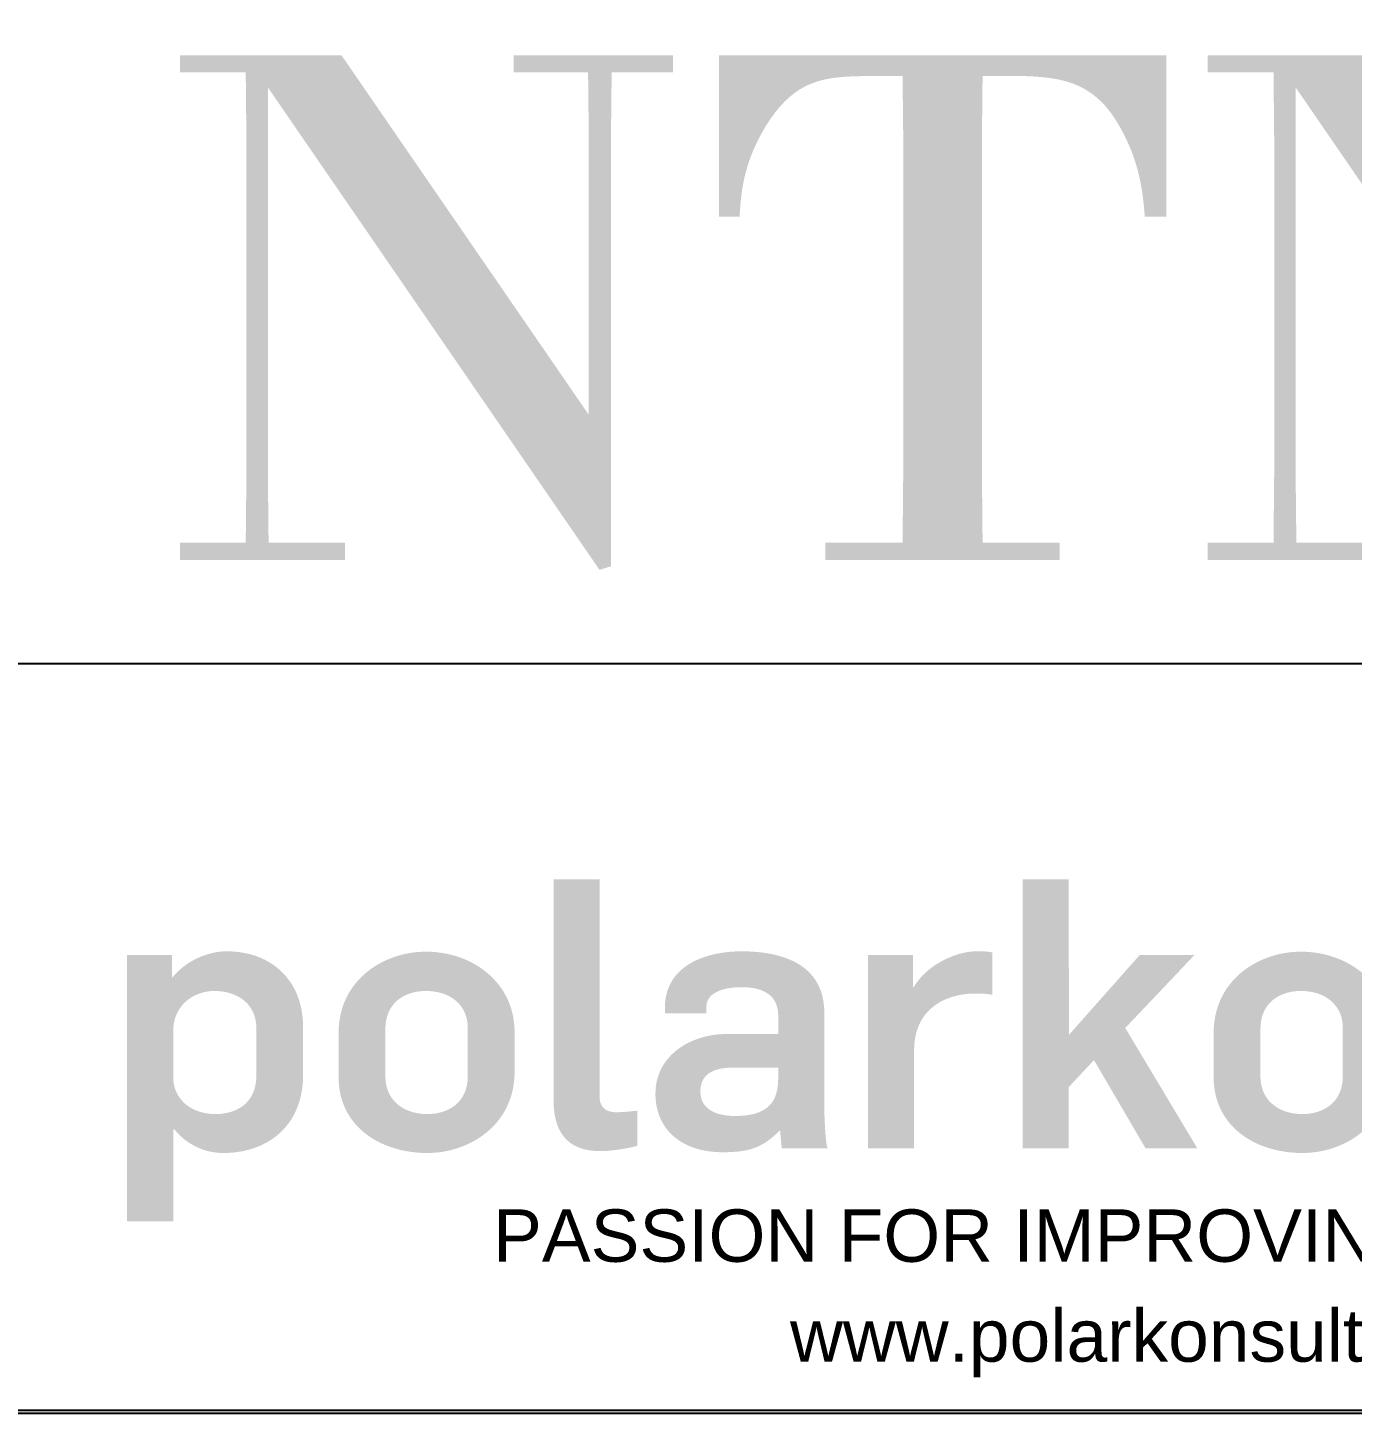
# Model space of a CAD drawing. Extents: x -86245 to 167090, y -69122 to 58950.
# Drawn here: x 32301 to 34726, y -6 to 2531 of the extents above; entities that cross this region are included whole.
import ezdxf
from ezdxf.enums import TextEntityAlignment as Align

# ---------------------------------------------------------------- set-up
doc = ezdxf.new("R2010")
doc.units = 0
doc.header["$LTSCALE"] = 250
doc.layers.get('0').update_dxf_attribs({"linetype": 'CONTINUOUS'})
for name, color, linetype in [('% kommentar', 10, 'CONTINUOUS'), ('Rev A11', 7, 'CONTINUOUS'), ('S0CO1', 1, 'CONTINUOUS')]:
    doc.layers.add(name, color=color, linetype=linetype)
doc.layers.add('Layer 1', color=1, linetype='CONTINUOUS', true_color=0xff0000)
doc.styles.add('ROMANS', font='romans.shx', dxfattribs={"height": 125})
doc.styles.add('style1', font='arial.ttf', dxfattribs={"height": 2})

# ---------------------------------------------------------------- blocks, each defined once
blk = doc.blocks.new('A$C775A635E')
at = {"layer": 'S0CO1', "color": 6}
blk.add_lwpolyline([(0, 0), (0, 58450), (-41050, 58450), (-41050, 0)], close=True, dxfattribs=at)
blk = doc.blocks.new('A$Ce4b58fa5')
at = {"layer": 'Layer 1', "true_color": 0x0091b3}
for points in [[(45.203, 10.876), (45.274, 10.876), (45.346, 10.879), (45.419, 10.884), (45.494, 10.889), (45.644, 10.905), (45.795, 10.926), (45.942, 10.951), (46.083, 10.978), (46.214, 11.007), (46.334, 11.037), (46.334, 12.11), (46.011, 12.078), (45.937, 12.073), (45.86, 12.068), (45.778, 12.065), (45.688, 12.064), (45.67, 12.064), (45.653, 12.065), (45.636, 12.065), (45.619, 12.067), (45.603, 12.068), (45.587, 12.07), (45.572, 12.072), (45.557, 12.074), (45.542, 12.077), (45.528, 12.079), (45.513, 12.083), (45.5, 12.086), (45.486, 12.09), (45.473, 12.094), (45.46, 12.098), (45.448, 12.102), (45.436, 12.107), (45.424, 12.112), (45.413, 12.118), (45.401, 12.123), (45.391, 12.129), (45.38, 12.135), (45.37, 12.141), (45.36, 12.147), (45.35, 12.154), (45.341, 12.161), (45.332, 12.168), (45.323, 12.175), (45.315, 12.183), (45.307, 12.191), (45.299, 12.199), (45.291, 12.207), (45.284, 12.215), (45.277, 12.224), (45.27, 12.232), (45.264, 12.241), (45.258, 12.25), (45.252, 12.26), (45.246, 12.269), (45.24, 12.279), (45.235, 12.288), (45.23, 12.298), (45.226, 12.308), (45.221, 12.319), (45.217, 12.329), (45.213, 12.34), (45.209, 12.35), (45.206, 12.361), (45.203, 12.372), (45.2, 12.383), (45.197, 12.394), (45.194, 12.405), (45.192, 12.417), (45.19, 12.428), (45.188, 12.44), (45.186, 12.452), (45.185, 12.463), (45.184, 12.475), (45.182, 12.499), (45.181, 12.524), (45.18, 12.549), (45.18, 19.183), (43.773, 19.183), (43.773, 12.537), (43.773, 12.431), (43.777, 12.313), (43.78, 12.251), (43.785, 12.187), (43.791, 12.121), (43.8, 12.054), (43.81, 11.985), (43.823, 11.917), (43.831, 11.882), (43.839, 11.847), (43.848, 11.813), (43.857, 11.778), (43.868, 11.744), (43.879, 11.709), (43.891, 11.675), (43.904, 11.641), (43.917, 11.607), (43.932, 11.573), (43.948, 11.54), (43.964, 11.507), (43.982, 11.475), (44.001, 11.443), (44.021, 11.411), (44.042, 11.38), (44.064, 11.349), (44.087, 11.319), (44.099, 11.305), (44.111, 11.29), (44.124, 11.276), (44.137, 11.261), (44.15, 11.247), (44.164, 11.233), (44.178, 11.22), (44.192, 11.206), (44.207, 11.193), (44.222, 11.18), (44.237, 11.167), (44.253, 11.154), (44.269, 11.142), (44.285, 11.129), (44.302, 11.117), (44.319, 11.105), (44.336, 11.094), (44.354, 11.082), (44.372, 11.071), (44.391, 11.061), (44.41, 11.05), (44.429, 11.04), (44.449, 11.03), (44.469, 11.02), (44.489, 11.01), (44.51, 11.001), (44.531, 10.992), (44.553, 10.983), (44.575, 10.975), (44.597, 10.967), (44.62, 10.959), (44.644, 10.952), (44.691, 10.938), (44.741, 10.925), (44.792, 10.914), (44.845, 10.904), (44.9, 10.895), (44.957, 10.888), (45.016, 10.883), (45.076, 10.879), (45.139, 10.876)], [(58.103, 10.956), (59.51, 10.956), (59.51, 12.826), (60.284, 13.656), (61.864, 10.956), (63.445, 10.956), (61.241, 14.637), (63.353, 16.864), (61.68, 16.864), (59.522, 14.429), (59.51, 19.183), (58.103, 19.183)], [(53.384, 10.956), (54.791, 10.956), (54.791, 13.979), (54.792, 14.03), (54.794, 14.081), (54.797, 14.13), (54.801, 14.179), (54.806, 14.227), (54.812, 14.275), (54.819, 14.321), (54.828, 14.367), (54.837, 14.413), (54.848, 14.457), (54.859, 14.501), (54.872, 14.544), (54.885, 14.586), (54.9, 14.628), (54.916, 14.669), (54.932, 14.709), (54.95, 14.748), (54.968, 14.786), (54.988, 14.824), (55.008, 14.861), (55.03, 14.897), (55.052, 14.933), (55.075, 14.967), (55.099, 15.001), (55.124, 15.035), (55.15, 15.067), (55.177, 15.098), (55.204, 15.129), (55.232, 15.159), (55.261, 15.188), (55.291, 15.217), (55.322, 15.244), (55.354, 15.271), (55.386, 15.297), (55.419, 15.322), (55.453, 15.347), (55.487, 15.37), (55.522, 15.393), (55.558, 15.415), (55.595, 15.436), (55.632, 15.456), (55.67, 15.475), (55.709, 15.494), (55.748, 15.512), (55.788, 15.529), (55.828, 15.545), (55.869, 15.56), (55.911, 15.574), (55.953, 15.588), (55.996, 15.601), (56.039, 15.612), (56.083, 15.623), (56.128, 15.634), (56.173, 15.643), (56.218, 15.651), (56.264, 15.659), (56.311, 15.665), (56.358, 15.671), (56.405, 15.676), (56.453, 15.68), (56.502, 15.683), (56.55, 15.685), (56.599, 15.687), (56.649, 15.687), (56.789, 15.687), (56.854, 15.685), (56.919, 15.683), (56.982, 15.679), (57.046, 15.672), (57.079, 15.668), (57.112, 15.664), (57.145, 15.658), (57.18, 15.652), (57.18, 16.945), (57.151, 16.951), (57.122, 16.956), (57.093, 16.961), (57.064, 16.965), (57.034, 16.968), (57.004, 16.971), (56.943, 16.975), (56.883, 16.977), (56.707, 16.979), (56.674, 16.979), (56.64, 16.978), (56.607, 16.976), (56.573, 16.974), (56.539, 16.971), (56.505, 16.967), (56.47, 16.963), (56.436, 16.958), (56.367, 16.946), (56.297, 16.931), (56.227, 16.915), (56.157, 16.896), (56.087, 16.874), (56.018, 16.851), (55.948, 16.825), (55.879, 16.797), (55.81, 16.767), (55.742, 16.735), (55.675, 16.701), (55.609, 16.665), (55.544, 16.627), (55.48, 16.588), (55.417, 16.547), (55.356, 16.504), (55.296, 16.459), (55.238, 16.413), (55.182, 16.366), (55.128, 16.317), (55.076, 16.267), (55.051, 16.242), (55.026, 16.216), (55.002, 16.189), (54.978, 16.163), (54.955, 16.136), (54.933, 16.109), (54.912, 16.082), (54.891, 16.054), (54.87, 16.026), (54.851, 15.998), (54.832, 15.97), (54.814, 15.941), (54.796, 15.912), (54.78, 15.883), (54.757, 15.883), (54.757, 16.864), (53.384, 16.864)]]:
    blk.add_hatch(color=142, dxfattribs=at).paths.add_polyline_path(points, flags=0)
h = blk.add_hatch(color=142, dxfattribs=at)
h.paths.add_polyline_path([(30.746, 8.729), (32.154, 8.729), (32.154, 11.545), (32.188, 11.545), (32.217, 11.508), (32.247, 11.472), (32.279, 11.436), (32.312, 11.401), (32.346, 11.366), (32.382, 11.332), (32.419, 11.299), (32.457, 11.266), (32.496, 11.234), (32.537, 11.202), (32.579, 11.172), (32.621, 11.142), (32.666, 11.114), (32.711, 11.086), (32.757, 11.06), (32.804, 11.034), (32.853, 11.01), (32.902, 10.987), (32.953, 10.965), (33.004, 10.944), (33.056, 10.925), (33.11, 10.907), (33.164, 10.891), (33.219, 10.876), (33.275, 10.863), (33.331, 10.851), (33.389, 10.841), (33.447, 10.833), (33.507, 10.826), (33.566, 10.822), (33.627, 10.819), (33.688, 10.818), (33.75, 10.818), (33.811, 10.82), (33.872, 10.823), (33.933, 10.827), (33.993, 10.832), (34.052, 10.839), (34.112, 10.846), (34.171, 10.855), (34.229, 10.865), (34.287, 10.876), (34.345, 10.888), (34.402, 10.902), (34.458, 10.917), (34.514, 10.932), (34.569, 10.949), (34.624, 10.967), (34.678, 10.987), (34.731, 11.007), (34.784, 11.029), (34.836, 11.051), (34.887, 11.075), (34.938, 11.101), (34.988, 11.127), (35.037, 11.154), (35.085, 11.183), (35.133, 11.213), (35.179, 11.244), (35.225, 11.276), (35.27, 11.309), (35.314, 11.344), (35.357, 11.38), (35.399, 11.416), (35.44, 11.454), (35.48, 11.494), (35.519, 11.534), (35.558, 11.576), (35.595, 11.618), (35.631, 11.662), (35.666, 11.707), (35.7, 11.754), (35.732, 11.801), (35.764, 11.85), (35.794, 11.9), (35.823, 11.951), (35.851, 12.003), (35.878, 12.056), (35.903, 12.111), (35.928, 12.166), (35.95, 12.223), (35.972, 12.281), (35.992, 12.34), (36.011, 12.401), (36.029, 12.462), (36.045, 12.525), (36.059, 12.589), (36.072, 12.654), (36.084, 12.721), (36.094, 12.788), (36.103, 12.857), (36.11, 12.927), (36.116, 12.998), (36.12, 13.07), (36.122, 13.143), (36.123, 13.218), (36.123, 14.649), (36.122, 14.719), (36.12, 14.788), (36.116, 14.857), (36.111, 14.924), (36.104, 14.99), (36.096, 15.055), (36.087, 15.12), (36.076, 15.183), (36.064, 15.245), (36.05, 15.306), (36.035, 15.366), (36.019, 15.425), (36.001, 15.483), (35.982, 15.54), (35.962, 15.596), (35.941, 15.65), (35.918, 15.704), (35.894, 15.757), (35.869, 15.808), (35.843, 15.859), (35.815, 15.908), (35.787, 15.957), (35.757, 16.004), (35.726, 16.05), (35.694, 16.095), (35.661, 16.139), (35.627, 16.182), (35.592, 16.224), (35.556, 16.265), (35.519, 16.305), (35.481, 16.343), (35.442, 16.381), (35.402, 16.417), (35.361, 16.452), (35.32, 16.486), (35.277, 16.519), (35.233, 16.551), (35.189, 16.582), (35.144, 16.612), (35.098, 16.64), (35.051, 16.668), (35.003, 16.694), (34.955, 16.719), (34.905, 16.743), (34.856, 16.766), (34.805, 16.788), (34.754, 16.808), (34.702, 16.828), (34.649, 16.846), (34.596, 16.863), (34.542, 16.879), (34.487, 16.894), (34.432, 16.907), (34.376, 16.92), (34.32, 16.931), (34.263, 16.941), (34.206, 16.95), (34.148, 16.958), (34.09, 16.964), (34.031, 16.97), (33.972, 16.974), (33.913, 16.977), (33.853, 16.979), (33.792, 16.979), (33.742, 16.979), (33.691, 16.976), (33.64, 16.973), (33.587, 16.968), (33.535, 16.961), (33.481, 16.953), (33.428, 16.944), (33.374, 16.933), (33.319, 16.92), (33.265, 16.906), (33.21, 16.891), (33.155, 16.873), (33.1, 16.855), (33.045, 16.834), (32.99, 16.812), (32.936, 16.789), (32.881, 16.764), (32.827, 16.737), (32.773, 16.709), (32.719, 16.678), (32.666, 16.647), (32.614, 16.613), (32.562, 16.578), (32.51, 16.541), (32.46, 16.503), (32.41, 16.462), (32.361, 16.42), (32.313, 16.376), (32.266, 16.331), (32.22, 16.283), (32.175, 16.234), (32.131, 16.183), (32.119, 16.183), (32.119, 16.864), (30.746, 16.864)], flags=0)
h.paths.add_polyline_path([(33.458, 12.006), (33.424, 12.007), (33.39, 12.008), (33.356, 12.009), (33.323, 12.011), (33.29, 12.014), (33.258, 12.018), (33.225, 12.022), (33.193, 12.026), (33.161, 12.031), (33.13, 12.037), (33.098, 12.044), (33.067, 12.051), (33.037, 12.058), (33.007, 12.066), (32.977, 12.075), (32.947, 12.084), (32.918, 12.094), (32.889, 12.105), (32.861, 12.116), (32.833, 12.127), (32.806, 12.139), (32.779, 12.152), (32.752, 12.165), (32.726, 12.179), (32.7, 12.194), (32.675, 12.208), (32.65, 12.224), (32.625, 12.24), (32.602, 12.256), (32.578, 12.274), (32.555, 12.291), (32.533, 12.309), (32.511, 12.328), (32.49, 12.347), (32.469, 12.367), (32.449, 12.387), (32.43, 12.408), (32.411, 12.429), (32.392, 12.451), (32.375, 12.473), (32.358, 12.496), (32.341, 12.519), (32.325, 12.543), (32.31, 12.567), (32.295, 12.591), (32.281, 12.617), (32.268, 12.642), (32.255, 12.668), (32.243, 12.695), (32.232, 12.722), (32.222, 12.75), (32.212, 12.778), (32.203, 12.806), (32.194, 12.835), (32.187, 12.864), (32.18, 12.894), (32.174, 12.924), (32.169, 12.955), (32.164, 12.986), (32.16, 13.018), (32.158, 13.05), (32.155, 13.082), (32.154, 13.115), (32.154, 13.149), (32.154, 14.522), (32.154, 14.561), (32.156, 14.6), (32.158, 14.639), (32.161, 14.676), (32.166, 14.713), (32.171, 14.75), (32.177, 14.785), (32.184, 14.82), (32.191, 14.855), (32.2, 14.888), (32.209, 14.921), (32.219, 14.954), (32.23, 14.985), (32.242, 15.016), (32.254, 15.047), (32.268, 15.077), (32.281, 15.106), (32.296, 15.134), (32.311, 15.162), (32.327, 15.189), (32.343, 15.216), (32.361, 15.241), (32.378, 15.267), (32.397, 15.291), (32.415, 15.315), (32.435, 15.338), (32.455, 15.361), (32.475, 15.383), (32.496, 15.404), (32.518, 15.425), (32.54, 15.445), (32.562, 15.465), (32.585, 15.484), (32.608, 15.502), (32.632, 15.52), (32.656, 15.537), (32.68, 15.553), (32.705, 15.569), (32.73, 15.584), (32.755, 15.599), (32.781, 15.613), (32.806, 15.626), (32.833, 15.639), (32.859, 15.651), (32.886, 15.662), (32.913, 15.673), (32.94, 15.683), (32.967, 15.693), (32.994, 15.702), (33.022, 15.711), (33.049, 15.719), (33.077, 15.726), (33.105, 15.733), (33.133, 15.739), (33.161, 15.744), (33.189, 15.749), (33.217, 15.754), (33.245, 15.757), (33.272, 15.761), (33.3, 15.763), (33.328, 15.765), (33.356, 15.767), (33.384, 15.767), (33.412, 15.768), (33.445, 15.767), (33.479, 15.767), (33.513, 15.765), (33.546, 15.763), (33.579, 15.76), (33.611, 15.757), (33.643, 15.753), (33.675, 15.749), (33.707, 15.743), (33.738, 15.738), (33.769, 15.732), (33.8, 15.725), (33.83, 15.717), (33.86, 15.709), (33.889, 15.701), (33.918, 15.692), (33.947, 15.682), (33.975, 15.672), (34.003, 15.661), (34.031, 15.65), (34.058, 15.638), (34.084, 15.625), (34.11, 15.612), (34.136, 15.599), (34.161, 15.585), (34.186, 15.57), (34.21, 15.555), (34.234, 15.539), (34.258, 15.523), (34.28, 15.506), (34.303, 15.489), (34.324, 15.471), (34.346, 15.452), (34.366, 15.433), (34.386, 15.414), (34.406, 15.394), (34.425, 15.374), (34.444, 15.353), (34.461, 15.331), (34.479, 15.309), (34.495, 15.287), (34.511, 15.264), (34.527, 15.24), (34.542, 15.216), (34.556, 15.192), (34.569, 15.167), (34.582, 15.141), (34.594, 15.116), (34.606, 15.089), (34.617, 15.062), (34.627, 15.035), (34.636, 15.007), (34.645, 14.979), (34.653, 14.95), (34.66, 14.921), (34.667, 14.891), (34.673, 14.861), (34.678, 14.83), (34.682, 14.799), (34.686, 14.768), (34.689, 14.736), (34.691, 14.703), (34.692, 14.67), (34.692, 14.637), (34.692, 13.172), (34.692, 13.132), (34.69, 13.093), (34.688, 13.055), (34.685, 13.018), (34.681, 12.981), (34.676, 12.946), (34.67, 12.911), (34.663, 12.876), (34.656, 12.843), (34.648, 12.81), (34.639, 12.778), (34.629, 12.747), (34.618, 12.717), (34.607, 12.687), (34.595, 12.658), (34.582, 12.629), (34.569, 12.602), (34.555, 12.575), (34.54, 12.549), (34.524, 12.523), (34.508, 12.498), (34.492, 12.474), (34.475, 12.451), (34.457, 12.428), (34.438, 12.406), (34.419, 12.384), (34.4, 12.363), (34.38, 12.343), (34.36, 12.324), (34.339, 12.305), (34.317, 12.286), (34.296, 12.269), (34.273, 12.252), (34.251, 12.235), (34.228, 12.22), (34.204, 12.205), (34.18, 12.19), (34.156, 12.176), (34.132, 12.163), (34.107, 12.15), (34.082, 12.138), (34.056, 12.126), (34.031, 12.115), (34.005, 12.105), (33.979, 12.095), (33.952, 12.085), (33.926, 12.077), (33.899, 12.068), (33.872, 12.061), (33.845, 12.054), (33.817, 12.047), (33.79, 12.041), (33.763, 12.035), (33.735, 12.03), (33.707, 12.026), (33.68, 12.021), (33.652, 12.018), (33.624, 12.015), (33.569, 12.01), (33.513, 12.007)], flags=0)
h = blk.add_hatch(color=142, dxfattribs=at)
h.paths.add_polyline_path([(39.919, 10.818), (39.98, 10.819), (40.041, 10.82), (40.102, 10.824), (40.164, 10.828), (40.225, 10.834), (40.286, 10.841), (40.347, 10.849), (40.408, 10.859), (40.468, 10.869), (40.529, 10.882), (40.589, 10.895), (40.649, 10.909), (40.709, 10.925), (40.768, 10.942), (40.827, 10.96), (40.885, 10.98), (40.944, 11.001), (41.001, 11.023), (41.058, 11.046), (41.115, 11.07), (41.171, 11.096), (41.226, 11.123), (41.281, 11.151), (41.335, 11.18), (41.389, 11.21), (41.441, 11.242), (41.493, 11.275), (41.544, 11.309), (41.595, 11.344), (41.644, 11.38), (41.693, 11.418), (41.741, 11.457), (41.787, 11.497), (41.833, 11.538), (41.878, 11.58), (41.921, 11.624), (41.964, 11.668), (42.005, 11.714), (42.046, 11.761), (42.085, 11.809), (42.123, 11.858), (42.159, 11.908), (42.195, 11.96), (42.229, 12.013), (42.261, 12.066), (42.293, 12.121), (42.323, 12.177), (42.351, 12.234), (42.378, 12.293), (42.404, 12.352), (42.428, 12.413), (42.45, 12.474), (42.471, 12.537), (42.49, 12.601), (42.507, 12.666), (42.523, 12.732), (42.537, 12.799), (42.549, 12.867), (42.56, 12.936), (42.569, 13.007), (42.575, 13.078), (42.58, 13.15), (42.583, 13.224), (42.584, 13.299), (42.584, 14.51), (42.583, 14.58), (42.58, 14.65), (42.576, 14.719), (42.569, 14.787), (42.561, 14.854), (42.551, 14.92), (42.54, 14.985), (42.526, 15.05), (42.511, 15.113), (42.495, 15.176), (42.476, 15.237), (42.457, 15.298), (42.435, 15.358), (42.412, 15.417), (42.388, 15.475), (42.362, 15.532), (42.334, 15.588), (42.305, 15.643), (42.275, 15.697), (42.244, 15.75), (42.21, 15.802), (42.176, 15.853), (42.14, 15.903), (42.104, 15.952), (42.065, 16), (42.026, 16.047), (41.985, 16.093), (41.944, 16.137), (41.901, 16.181), (41.856, 16.224), (41.811, 16.265), (41.765, 16.306), (41.718, 16.345), (41.669, 16.383), (41.62, 16.42), (41.57, 16.456), (41.519, 16.491), (41.466, 16.525), (41.413, 16.557), (41.359, 16.589), (41.305, 16.619), (41.249, 16.648), (41.193, 16.676), (41.136, 16.702), (41.078, 16.728), (41.019, 16.752), (40.96, 16.775), (40.9, 16.796), (40.84, 16.817), (40.778, 16.836), (40.717, 16.854), (40.654, 16.87), (40.592, 16.886), (40.528, 16.9), (40.464, 16.913), (40.4, 16.924), (40.335, 16.934), (40.27, 16.943), (40.205, 16.951), (40.139, 16.957), (40.073, 16.962), (40.007, 16.965), (39.94, 16.967), (39.873, 16.968), (39.812, 16.967), (39.75, 16.965), (39.689, 16.962), (39.628, 16.957), (39.567, 16.952), (39.506, 16.945), (39.445, 16.936), (39.384, 16.927), (39.323, 16.916), (39.263, 16.904), (39.203, 16.891), (39.143, 16.876), (39.083, 16.86), (39.024, 16.843), (38.965, 16.825), (38.906, 16.806), (38.848, 16.785), (38.791, 16.763), (38.733, 16.74), (38.677, 16.715), (38.621, 16.69), (38.565, 16.663), (38.511, 16.635), (38.456, 16.606), (38.403, 16.575), (38.35, 16.544), (38.298, 16.511), (38.247, 16.477), (38.197, 16.442), (38.147, 16.405), (38.099, 16.368), (38.051, 16.329), (38.004, 16.289), (37.959, 16.248), (37.914, 16.206), (37.87, 16.162), (37.828, 16.117), (37.786, 16.072), (37.746, 16.025), (37.707, 15.977), (37.669, 15.928), (37.632, 15.877), (37.597, 15.826), (37.563, 15.773), (37.53, 15.719), (37.499, 15.664), (37.469, 15.608), (37.441, 15.551), (37.414, 15.493), (37.388, 15.434), (37.364, 15.373), (37.342, 15.312), (37.321, 15.249), (37.302, 15.185), (37.284, 15.12), (37.269, 15.054), (37.255, 14.987), (37.242, 14.919), (37.232, 14.85), (37.223, 14.779), (37.216, 14.708), (37.211, 14.635), (37.208, 14.562), (37.207, 14.487), (37.207, 13.137), (37.208, 13.067), (37.211, 12.997), (37.216, 12.929), (37.222, 12.862), (37.23, 12.796), (37.24, 12.731), (37.252, 12.666), (37.265, 12.603), (37.28, 12.541), (37.297, 12.48), (37.315, 12.421), (37.335, 12.362), (37.357, 12.304), (37.38, 12.247), (37.404, 12.192), (37.43, 12.137), (37.457, 12.083), (37.486, 12.031), (37.517, 11.98), (37.548, 11.929), (37.581, 11.88), (37.616, 11.832), (37.651, 11.785), (37.688, 11.739), (37.726, 11.694), (37.766, 11.65), (37.806, 11.608), (37.848, 11.566), (37.891, 11.526), (37.935, 11.486), (37.98, 11.448), (38.027, 11.411), (38.074, 11.375), (38.122, 11.34), (38.172, 11.306), (38.222, 11.273), (38.273, 11.241), (38.325, 11.211), (38.378, 11.181), (38.432, 11.153), (38.487, 11.126), (38.543, 11.1), (38.599, 11.075), (38.656, 11.051), (38.714, 11.029), (38.772, 11.007), (38.832, 10.987), (38.892, 10.968), (38.952, 10.95), (39.013, 10.933), (39.075, 10.917), (39.137, 10.902), (39.2, 10.889), (39.264, 10.877), (39.327, 10.866), (39.392, 10.856), (39.456, 10.847), (39.521, 10.839), (39.587, 10.833), (39.653, 10.827), (39.719, 10.823), (39.785, 10.82), (39.852, 10.818)], flags=0)
h.paths.add_polyline_path([(39.919, 12.006), (39.885, 12.007), (39.851, 12.008), (39.818, 12.009), (39.785, 12.011), (39.752, 12.014), (39.719, 12.018), (39.687, 12.022), (39.655, 12.026), (39.624, 12.031), (39.592, 12.037), (39.561, 12.044), (39.531, 12.051), (39.501, 12.058), (39.471, 12.066), (39.441, 12.075), (39.412, 12.084), (39.383, 12.094), (39.355, 12.105), (39.327, 12.116), (39.3, 12.127), (39.273, 12.139), (39.246, 12.152), (39.22, 12.165), (39.194, 12.179), (39.169, 12.194), (39.144, 12.208), (39.12, 12.224), (39.096, 12.24), (39.073, 12.256), (39.05, 12.274), (39.028, 12.291), (39.006, 12.309), (38.985, 12.328), (38.964, 12.347), (38.944, 12.367), (38.924, 12.387), (38.905, 12.408), (38.887, 12.429), (38.869, 12.451), (38.852, 12.473), (38.835, 12.496), (38.819, 12.519), (38.804, 12.543), (38.789, 12.567), (38.775, 12.591), (38.761, 12.617), (38.748, 12.642), (38.736, 12.668), (38.725, 12.695), (38.714, 12.722), (38.704, 12.75), (38.694, 12.778), (38.685, 12.806), (38.677, 12.835), (38.67, 12.864), (38.663, 12.894), (38.658, 12.924), (38.652, 12.955), (38.648, 12.986), (38.645, 13.018), (38.642, 13.05), (38.64, 13.082), (38.639, 13.115), (38.638, 13.149), (38.638, 14.602), (38.639, 14.642), (38.64, 14.681), (38.642, 14.719), (38.646, 14.756), (38.65, 14.793), (38.655, 14.828), (38.66, 14.863), (38.667, 14.898), (38.675, 14.931), (38.683, 14.964), (38.692, 14.996), (38.702, 15.027), (38.712, 15.058), (38.724, 15.087), (38.736, 15.116), (38.748, 15.145), (38.762, 15.172), (38.776, 15.199), (38.791, 15.226), (38.806, 15.251), (38.822, 15.276), (38.839, 15.3), (38.856, 15.324), (38.874, 15.346), (38.892, 15.369), (38.911, 15.39), (38.93, 15.411), (38.95, 15.431), (38.971, 15.451), (38.992, 15.469), (39.013, 15.488), (39.035, 15.505), (39.057, 15.522), (39.08, 15.539), (39.103, 15.554), (39.126, 15.57), (39.15, 15.584), (39.174, 15.598), (39.199, 15.611), (39.224, 15.624), (39.249, 15.636), (39.274, 15.648), (39.3, 15.659), (39.326, 15.669), (39.352, 15.679), (39.378, 15.689), (39.405, 15.698), (39.432, 15.706), (39.459, 15.713), (39.486, 15.721), (39.513, 15.727), (39.54, 15.733), (39.568, 15.739), (39.595, 15.744), (39.623, 15.749), (39.651, 15.753), (39.679, 15.756), (39.706, 15.759), (39.762, 15.764), (39.818, 15.767), (39.873, 15.768), (39.907, 15.767), (39.94, 15.767), (39.974, 15.765), (40.007, 15.763), (40.04, 15.76), (40.072, 15.757), (40.105, 15.753), (40.137, 15.749), (40.168, 15.743), (40.199, 15.738), (40.23, 15.732), (40.261, 15.725), (40.291, 15.717), (40.321, 15.709), (40.351, 15.701), (40.38, 15.692), (40.408, 15.682), (40.437, 15.672), (40.464, 15.661), (40.492, 15.65), (40.519, 15.638), (40.546, 15.625), (40.572, 15.612), (40.597, 15.599), (40.623, 15.585), (40.648, 15.57), (40.672, 15.555), (40.696, 15.539), (40.719, 15.523), (40.742, 15.506), (40.764, 15.489), (40.786, 15.471), (40.807, 15.452), (40.828, 15.433), (40.848, 15.414), (40.867, 15.394), (40.886, 15.374), (40.905, 15.353), (40.923, 15.331), (40.94, 15.309), (40.957, 15.287), (40.973, 15.264), (40.988, 15.24), (41.003, 15.216), (41.017, 15.192), (41.031, 15.167), (41.043, 15.141), (41.056, 15.116), (41.067, 15.089), (41.078, 15.062), (41.088, 15.035), (41.098, 15.007), (41.106, 14.979), (41.114, 14.95), (41.122, 14.921), (41.128, 14.891), (41.134, 14.861), (41.139, 14.83), (41.144, 14.799), (41.147, 14.768), (41.15, 14.736), (41.152, 14.703), (41.153, 14.67), (41.154, 14.637), (41.154, 13.172), (41.153, 13.132), (41.152, 13.093), (41.149, 13.055), (41.146, 13.018), (41.142, 12.981), (41.137, 12.946), (41.131, 12.911), (41.125, 12.876), (41.117, 12.843), (41.109, 12.81), (41.1, 12.778), (41.09, 12.747), (41.079, 12.717), (41.068, 12.687), (41.056, 12.658), (41.043, 12.629), (41.03, 12.602), (41.016, 12.575), (41.001, 12.549), (40.986, 12.523), (40.97, 12.498), (40.953, 12.474), (40.936, 12.451), (40.918, 12.428), (40.9, 12.406), (40.881, 12.384), (40.861, 12.363), (40.841, 12.343), (40.821, 12.324), (40.8, 12.305), (40.779, 12.286), (40.757, 12.269), (40.735, 12.252), (40.712, 12.235), (40.689, 12.22), (40.665, 12.205), (40.642, 12.19), (40.617, 12.176), (40.593, 12.163), (40.568, 12.15), (40.543, 12.138), (40.518, 12.126), (40.492, 12.115), (40.466, 12.105), (40.44, 12.095), (40.413, 12.085), (40.387, 12.077), (40.36, 12.068), (40.333, 12.061), (40.306, 12.054), (40.279, 12.047), (40.251, 12.041), (40.224, 12.035), (40.196, 12.03), (40.169, 12.026), (40.141, 12.021), (40.113, 12.018), (40.085, 12.015), (40.03, 12.01), (39.974, 12.007)], flags=0)
h = blk.add_hatch(color=142, dxfattribs=at)
h.paths.add_polyline_path([(48.942, 10.841), (49.081, 10.842), (49.213, 10.847), (49.34, 10.855), (49.401, 10.861), (49.46, 10.868), (49.519, 10.875), (49.576, 10.884), (49.632, 10.895), (49.687, 10.906), (49.741, 10.919), (49.794, 10.933), (49.846, 10.949), (49.898, 10.967), (49.949, 10.985), (49.999, 11.006), (50.048, 11.028), (50.097, 11.052), (50.146, 11.078), (50.194, 11.106), (50.242, 11.136), (50.29, 11.167), (50.338, 11.201), (50.385, 11.237), (50.433, 11.275), (50.48, 11.315), (50.528, 11.357), (50.576, 11.402), (50.624, 11.449), (50.672, 11.499), (50.695, 11.499), (50.7, 11.453), (50.736, 11.067), (50.74, 11.033), (50.744, 11.002), (50.749, 10.977), (50.751, 10.966), (50.752, 10.961), (50.753, 10.956), (52.149, 10.956), (52.149, 10.958), (52.148, 10.959), (52.146, 10.963), (52.145, 10.967), (52.143, 10.97), (52.141, 10.975), (52.14, 10.979), (52.137, 10.989), (52.134, 10.999), (52.131, 11.011), (52.128, 11.023), (52.125, 11.036), (52.119, 11.066), (52.114, 11.098), (52.104, 11.171), (52.095, 11.254), (52.086, 11.344), (52.071, 11.539), (52.052, 11.933), (52.047, 12.1), (52.045, 12.226), (52.045, 15.099), (52.045, 15.165), (52.042, 15.231), (52.038, 15.295), (52.031, 15.357), (52.024, 15.418), (52.014, 15.478), (52.003, 15.537), (51.991, 15.593), (51.977, 15.649), (51.961, 15.703), (51.944, 15.756), (51.925, 15.808), (51.905, 15.858), (51.883, 15.907), (51.86, 15.955), (51.836, 16.001), (51.81, 16.046), (51.783, 16.09), (51.754, 16.132), (51.724, 16.174), (51.693, 16.214), (51.661, 16.253), (51.627, 16.291), (51.593, 16.327), (51.557, 16.363), (51.52, 16.397), (51.482, 16.43), (51.442, 16.462), (51.402, 16.493), (51.361, 16.523), (51.319, 16.552), (51.275, 16.58), (51.231, 16.606), (51.186, 16.632), (51.14, 16.657), (51.093, 16.68), (51.045, 16.703), (50.996, 16.724), (50.946, 16.745), (50.896, 16.764), (50.845, 16.783), (50.793, 16.801), (50.741, 16.818), (50.687, 16.834), (50.634, 16.849), (50.579, 16.863), (50.468, 16.888), (50.355, 16.91), (50.24, 16.929), (50.123, 16.945), (50.005, 16.958), (49.885, 16.967), (49.764, 16.974), (49.641, 16.978), (49.518, 16.979), (49.414, 16.978), (49.31, 16.974), (49.205, 16.967), (49.1, 16.958), (48.995, 16.946), (48.891, 16.93), (48.788, 16.912), (48.685, 16.891), (48.584, 16.866), (48.484, 16.838), (48.435, 16.823), (48.387, 16.807), (48.338, 16.79), (48.291, 16.772), (48.244, 16.754), (48.197, 16.734), (48.151, 16.714), (48.106, 16.693), (48.061, 16.671), (48.017, 16.647), (47.974, 16.623), (47.932, 16.599), (47.891, 16.573), (47.85, 16.546), (47.81, 16.518), (47.771, 16.489), (47.733, 16.459), (47.696, 16.429), (47.66, 16.397), (47.625, 16.364), (47.591, 16.33), (47.559, 16.295), (47.527, 16.26), (47.496, 16.223), (47.467, 16.185), (47.439, 16.146), (47.412, 16.105), (47.386, 16.064), (47.362, 16.022), (47.351, 16), (47.339, 15.978), (47.328, 15.956), (47.318, 15.934), (47.307, 15.911), (47.297, 15.888), (47.288, 15.865), (47.279, 15.841), (47.27, 15.818), (47.261, 15.793), (47.246, 15.744), (47.231, 15.694), (47.219, 15.643), (47.208, 15.59), (47.198, 15.536), (47.19, 15.481), (47.184, 15.425), (47.18, 15.367), (47.177, 15.309), (47.176, 15.249), (47.176, 15.087), (48.445, 15.087), (48.445, 15.295), (48.446, 15.304), (48.446, 15.312), (48.446, 15.321), (48.447, 15.33), (48.448, 15.339), (48.448, 15.347), (48.449, 15.356), (48.451, 15.364), (48.452, 15.372), (48.454, 15.381), (48.455, 15.389), (48.457, 15.397), (48.459, 15.405), (48.461, 15.413), (48.464, 15.421), (48.466, 15.429), (48.469, 15.437), (48.471, 15.445), (48.474, 15.453), (48.477, 15.46), (48.481, 15.468), (48.484, 15.476), (48.487, 15.483), (48.491, 15.49), (48.495, 15.498), (48.499, 15.505), (48.503, 15.512), (48.507, 15.519), (48.511, 15.526), (48.516, 15.533), (48.521, 15.54), (48.525, 15.547), (48.53, 15.554), (48.535, 15.561), (48.541, 15.567), (48.546, 15.574), (48.557, 15.587), (48.569, 15.6), (48.581, 15.612), (48.593, 15.625), (48.606, 15.637), (48.62, 15.648), (48.634, 15.66), (48.649, 15.671), (48.664, 15.682), (48.68, 15.692), (48.696, 15.702), (48.712, 15.712), (48.729, 15.722), (48.747, 15.732), (48.765, 15.741), (48.783, 15.75), (48.802, 15.758), (48.821, 15.767), (48.841, 15.775), (48.861, 15.783), (48.882, 15.79), (48.902, 15.797), (48.945, 15.811), (48.99, 15.823), (49.036, 15.835), (49.083, 15.845), (49.132, 15.854), (49.182, 15.861), (49.233, 15.868), (49.286, 15.873), (49.34, 15.878), (49.394, 15.881), (49.45, 15.882), (49.507, 15.883), (49.573, 15.882), (49.638, 15.88), (49.7, 15.876), (49.761, 15.87), (49.82, 15.863), (49.877, 15.855), (49.905, 15.849), (49.932, 15.844), (49.959, 15.838), (49.986, 15.832), (50.011, 15.825), (50.037, 15.818), (50.062, 15.811), (50.086, 15.803), (50.11, 15.794), (50.134, 15.785), (50.157, 15.776), (50.179, 15.766), (50.201, 15.756), (50.223, 15.746), (50.244, 15.734), (50.264, 15.723), (50.284, 15.711), (50.303, 15.699), (50.322, 15.686), (50.341, 15.673), (50.359, 15.659), (50.376, 15.645), (50.393, 15.63), (50.409, 15.615), (50.425, 15.599), (50.44, 15.583), (50.455, 15.567), (50.469, 15.55), (50.482, 15.532), (50.495, 15.514), (50.508, 15.496), (50.52, 15.477), (50.531, 15.457), (50.542, 15.438), (50.552, 15.417), (50.562, 15.396), (50.571, 15.375), (50.579, 15.353), (50.587, 15.331), (50.595, 15.308), (50.602, 15.285), (50.608, 15.261), (50.613, 15.237), (50.619, 15.212), (50.623, 15.186), (50.627, 15.161), (50.63, 15.134), (50.633, 15.107), (50.635, 15.08), (50.637, 15.052), (50.637, 15.024), (50.638, 14.995), (50.638, 14.452), (49.068, 14.452), (49.015, 14.452), (48.962, 14.45), (48.909, 14.448), (48.856, 14.444), (48.803, 14.44), (48.751, 14.435), (48.699, 14.428), (48.647, 14.421), (48.595, 14.413), (48.544, 14.403), (48.493, 14.393), (48.443, 14.382), (48.393, 14.37), (48.344, 14.357), (48.294, 14.343), (48.246, 14.328), (48.198, 14.312), (48.15, 14.296), (48.103, 14.278), (48.057, 14.26), (48.011, 14.24), (47.965, 14.22), (47.921, 14.199), (47.877, 14.177), (47.833, 14.154), (47.79, 14.13), (47.748, 14.105), (47.707, 14.08), (47.667, 14.053), (47.627, 14.026), (47.588, 13.998), (47.55, 13.969), (47.512, 13.939), (47.476, 13.909), (47.44, 13.877), (47.406, 13.845), (47.372, 13.812), (47.339, 13.778), (47.307, 13.744), (47.277, 13.708), (47.247, 13.672), (47.218, 13.635), (47.19, 13.597), (47.164, 13.558), (47.138, 13.519), (47.113, 13.479), (47.09, 13.438), (47.068, 13.396), (47.047, 13.354), (47.027, 13.31), (47.009, 13.266), (46.991, 13.222), (46.975, 13.176), (46.96, 13.13), (46.947, 13.083), (46.935, 13.036), (46.924, 12.987), (46.914, 12.938), (46.906, 12.889), (46.9, 12.838), (46.895, 12.787), (46.891, 12.735), (46.889, 12.683), (46.888, 12.629), (46.888, 12.577), (46.89, 12.526), (46.893, 12.475), (46.897, 12.425), (46.903, 12.375), (46.909, 12.327), (46.917, 12.279), (46.926, 12.231), (46.936, 12.185), (46.947, 12.139), (46.959, 12.093), (46.973, 12.049), (46.987, 12.005), (47.002, 11.962), (47.019, 11.919), (47.037, 11.878), (47.055, 11.837), (47.075, 11.797), (47.096, 11.757), (47.118, 11.719), (47.141, 11.681), (47.164, 11.644), (47.189, 11.607), (47.215, 11.572), (47.242, 11.537), (47.27, 11.503), (47.298, 11.47), (47.328, 11.437), (47.359, 11.406), (47.39, 11.375), (47.423, 11.345), (47.456, 11.316), (47.49, 11.287), (47.525, 11.26), (47.561, 11.233), (47.598, 11.207), (47.636, 11.182), (47.675, 11.158), (47.714, 11.134), (47.754, 11.112), (47.795, 11.09), (47.837, 11.069), (47.88, 11.049), (47.923, 11.03), (47.967, 11.012), (48.012, 10.995), (48.058, 10.979), (48.105, 10.963), (48.152, 10.949), (48.2, 10.935), (48.249, 10.922), (48.298, 10.91), (48.348, 10.899), (48.399, 10.889), (48.45, 10.88), (48.502, 10.872), (48.555, 10.865), (48.608, 10.859), (48.662, 10.853), (48.717, 10.849), (48.772, 10.845), (48.828, 10.843)], flags=0)
h.paths.add_polyline_path([(49.322, 11.949), (49.261, 11.949), (49.202, 11.952), (49.144, 11.955), (49.088, 11.961), (49.033, 11.967), (48.98, 11.975), (48.929, 11.985), (48.904, 11.99), (48.879, 11.996), (48.855, 12.002), (48.831, 12.009), (48.808, 12.016), (48.785, 12.023), (48.762, 12.03), (48.74, 12.038), (48.719, 12.047), (48.698, 12.055), (48.677, 12.064), (48.657, 12.074), (48.637, 12.083), (48.618, 12.093), (48.599, 12.104), (48.58, 12.115), (48.562, 12.126), (48.545, 12.138), (48.528, 12.15), (48.512, 12.162), (48.496, 12.175), (48.48, 12.188), (48.465, 12.201), (48.451, 12.215), (48.437, 12.229), (48.423, 12.243), (48.41, 12.258), (48.398, 12.273), (48.386, 12.289), (48.375, 12.305), (48.364, 12.321), (48.353, 12.338), (48.344, 12.355), (48.334, 12.372), (48.325, 12.39), (48.317, 12.408), (48.31, 12.426), (48.302, 12.445), (48.296, 12.464), (48.29, 12.484), (48.284, 12.504), (48.279, 12.524), (48.275, 12.545), (48.271, 12.566), (48.268, 12.587), (48.266, 12.608), (48.264, 12.631), (48.262, 12.653), (48.261, 12.676), (48.261, 12.699), (48.261, 12.723), (48.262, 12.746), (48.263, 12.77), (48.265, 12.792), (48.268, 12.815), (48.271, 12.837), (48.275, 12.858), (48.279, 12.879), (48.284, 12.899), (48.289, 12.92), (48.295, 12.939), (48.301, 12.959), (48.308, 12.977), (48.315, 12.996), (48.323, 13.014), (48.332, 13.031), (48.34, 13.048), (48.35, 13.065), (48.36, 13.081), (48.37, 13.097), (48.381, 13.113), (48.392, 13.128), (48.404, 13.142), (48.417, 13.157), (48.429, 13.171), (48.443, 13.184), (48.456, 13.197), (48.471, 13.21), (48.485, 13.222), (48.5, 13.234), (48.516, 13.246), (48.532, 13.257), (48.548, 13.267), (48.565, 13.278), (48.583, 13.288), (48.6, 13.298), (48.619, 13.307), (48.637, 13.316), (48.656, 13.324), (48.676, 13.332), (48.695, 13.34), (48.716, 13.348), (48.736, 13.355), (48.757, 13.361), (48.779, 13.368), (48.8, 13.374), (48.822, 13.38), (48.845, 13.385), (48.891, 13.395), (48.939, 13.403), (48.988, 13.41), (49.038, 13.416), (49.09, 13.42), (49.143, 13.423), (49.197, 13.425), (49.253, 13.425), (50.638, 13.425), (50.638, 13.137), (50.637, 13.078), (50.635, 13.019), (50.632, 12.961), (50.628, 12.904), (50.621, 12.847), (50.618, 12.819), (50.613, 12.792), (50.609, 12.764), (50.603, 12.737), (50.598, 12.71), (50.591, 12.684), (50.584, 12.657), (50.577, 12.631), (50.569, 12.606), (50.56, 12.58), (50.551, 12.555), (50.541, 12.53), (50.531, 12.506), (50.52, 12.482), (50.508, 12.459), (50.495, 12.435), (50.482, 12.413), (50.468, 12.39), (50.453, 12.368), (50.438, 12.347), (50.421, 12.326), (50.404, 12.305), (50.386, 12.285), (50.367, 12.265), (50.348, 12.246), (50.327, 12.227), (50.306, 12.209), (50.283, 12.191), (50.26, 12.174), (50.236, 12.157), (50.21, 12.141), (50.184, 12.126), (50.157, 12.111), (50.129, 12.097), (50.099, 12.083), (50.069, 12.07), (50.037, 12.057), (50.005, 12.045), (49.971, 12.034), (49.937, 12.023), (49.901, 12.013), (49.864, 12.004), (49.825, 11.995), (49.786, 11.987), (49.745, 11.98), (49.704, 11.974), (49.66, 11.968), (49.616, 11.963), (49.57, 11.959), (49.524, 11.955), (49.426, 11.95)], flags=0)
h = blk.add_hatch(color=142, dxfattribs=at)
h.paths.add_polyline_path([(66.652, 10.818), (66.714, 10.819), (66.775, 10.82), (66.836, 10.824), (66.897, 10.828), (66.958, 10.834), (67.02, 10.841), (67.08, 10.849), (67.141, 10.859), (67.202, 10.869), (67.262, 10.882), (67.323, 10.895), (67.383, 10.909), (67.442, 10.925), (67.502, 10.942), (67.56, 10.96), (67.619, 10.98), (67.677, 11.001), (67.735, 11.023), (67.792, 11.046), (67.848, 11.07), (67.904, 11.096), (67.96, 11.123), (68.015, 11.151), (68.069, 11.18), (68.122, 11.21), (68.175, 11.242), (68.227, 11.275), (68.278, 11.309), (68.328, 11.344), (68.378, 11.38), (68.426, 11.418), (68.474, 11.457), (68.521, 11.497), (68.566, 11.538), (68.611, 11.58), (68.655, 11.624), (68.697, 11.668), (68.739, 11.714), (68.779, 11.761), (68.818, 11.809), (68.856, 11.858), (68.893, 11.908), (68.928, 11.96), (68.962, 12.013), (68.995, 12.066), (69.026, 12.121), (69.056, 12.177), (69.085, 12.234), (69.112, 12.293), (69.137, 12.352), (69.161, 12.413), (69.184, 12.474), (69.204, 12.537), (69.223, 12.601), (69.241, 12.666), (69.257, 12.732), (69.271, 12.799), (69.283, 12.867), (69.294, 12.936), (69.302, 13.007), (69.309, 13.078), (69.314, 13.15), (69.317, 13.224), (69.318, 13.299), (69.318, 14.51), (69.317, 14.58), (69.314, 14.65), (69.309, 14.719), (69.303, 14.787), (69.295, 14.854), (69.285, 14.92), (69.273, 14.985), (69.26, 15.05), (69.245, 15.113), (69.228, 15.176), (69.21, 15.237), (69.19, 15.298), (69.169, 15.358), (69.146, 15.417), (69.121, 15.475), (69.095, 15.532), (69.068, 15.588), (69.039, 15.643), (69.009, 15.697), (68.977, 15.75), (68.944, 15.802), (68.91, 15.853), (68.874, 15.903), (68.837, 15.952), (68.799, 16), (68.759, 16.047), (68.719, 16.093), (68.677, 16.137), (68.634, 16.181), (68.59, 16.224), (68.545, 16.265), (68.499, 16.306), (68.451, 16.345), (68.403, 16.383), (68.354, 16.42), (68.303, 16.456), (68.252, 16.491), (68.2, 16.525), (68.147, 16.557), (68.093, 16.589), (68.038, 16.619), (67.983, 16.648), (67.926, 16.676), (67.869, 16.702), (67.811, 16.728), (67.753, 16.752), (67.693, 16.775), (67.634, 16.796), (67.573, 16.817), (67.512, 16.836), (67.45, 16.854), (67.388, 16.87), (67.325, 16.886), (67.262, 16.9), (67.198, 16.913), (67.134, 16.924), (67.069, 16.934), (67.004, 16.943), (66.938, 16.951), (66.873, 16.957), (66.806, 16.962), (66.74, 16.965), (66.673, 16.967), (66.606, 16.968), (66.545, 16.967), (66.484, 16.965), (66.423, 16.962), (66.362, 16.957), (66.3, 16.952), (66.239, 16.945), (66.178, 16.936), (66.117, 16.927), (66.057, 16.916), (65.996, 16.904), (65.936, 16.891), (65.876, 16.876), (65.817, 16.86), (65.757, 16.843), (65.698, 16.825), (65.64, 16.806), (65.582, 16.785), (65.524, 16.763), (65.467, 16.74), (65.41, 16.715), (65.354, 16.69), (65.299, 16.663), (65.244, 16.635), (65.19, 16.606), (65.137, 16.575), (65.084, 16.544), (65.032, 16.511), (64.981, 16.477), (64.93, 16.442), (64.881, 16.405), (64.832, 16.368), (64.785, 16.329), (64.738, 16.289), (64.692, 16.248), (64.648, 16.206), (64.604, 16.162), (64.561, 16.117), (64.52, 16.072), (64.48, 16.025), (64.441, 15.977), (64.403, 15.928), (64.366, 15.877), (64.331, 15.826), (64.297, 15.773), (64.264, 15.719), (64.233, 15.664), (64.203, 15.608), (64.174, 15.551), (64.147, 15.493), (64.122, 15.434), (64.098, 15.373), (64.075, 15.312), (64.055, 15.249), (64.035, 15.185), (64.018, 15.12), (64.002, 15.054), (63.988, 14.987), (63.976, 14.919), (63.965, 14.85), (63.957, 14.779), (63.95, 14.708), (63.945, 14.635), (63.942, 14.562), (63.941, 14.487), (63.941, 13.137), (63.942, 13.067), (63.945, 12.997), (63.949, 12.929), (63.956, 12.862), (63.964, 12.796), (63.974, 12.731), (63.986, 12.666), (63.999, 12.603), (64.014, 12.541), (64.031, 12.48), (64.049, 12.421), (64.069, 12.362), (64.09, 12.304), (64.113, 12.247), (64.138, 12.192), (64.164, 12.137), (64.191, 12.083), (64.22, 12.031), (64.25, 11.98), (64.282, 11.929), (64.315, 11.88), (64.349, 11.832), (64.385, 11.785), (64.422, 11.739), (64.46, 11.694), (64.499, 11.65), (64.54, 11.608), (64.582, 11.566), (64.625, 11.526), (64.669, 11.486), (64.714, 11.448), (64.76, 11.411), (64.808, 11.375), (64.856, 11.34), (64.905, 11.306), (64.955, 11.273), (65.007, 11.241), (65.059, 11.211), (65.112, 11.181), (65.166, 11.153), (65.221, 11.126), (65.276, 11.1), (65.333, 11.075), (65.39, 11.051), (65.447, 11.029), (65.506, 11.007), (65.565, 10.987), (65.625, 10.968), (65.686, 10.95), (65.747, 10.933), (65.809, 10.917), (65.871, 10.902), (65.934, 10.889), (65.997, 10.877), (66.061, 10.866), (66.125, 10.856), (66.19, 10.847), (66.255, 10.839), (66.32, 10.833), (66.386, 10.827), (66.452, 10.823), (66.519, 10.82), (66.585, 10.818)], flags=0)
h.paths.add_polyline_path([(66.652, 12.006), (66.619, 12.007), (66.585, 12.008), (66.551, 12.009), (66.518, 12.011), (66.485, 12.014), (66.453, 12.018), (66.421, 12.022), (66.389, 12.026), (66.357, 12.031), (66.326, 12.037), (66.295, 12.044), (66.264, 12.051), (66.234, 12.058), (66.204, 12.066), (66.175, 12.075), (66.146, 12.084), (66.117, 12.094), (66.089, 12.105), (66.061, 12.116), (66.033, 12.127), (66.006, 12.139), (65.98, 12.152), (65.954, 12.165), (65.928, 12.179), (65.903, 12.194), (65.878, 12.208), (65.853, 12.224), (65.83, 12.24), (65.806, 12.256), (65.784, 12.274), (65.761, 12.291), (65.74, 12.309), (65.718, 12.328), (65.698, 12.347), (65.677, 12.367), (65.658, 12.387), (65.639, 12.408), (65.62, 12.429), (65.603, 12.451), (65.585, 12.473), (65.569, 12.496), (65.553, 12.519), (65.537, 12.543), (65.522, 12.567), (65.508, 12.591), (65.495, 12.617), (65.482, 12.642), (65.47, 12.668), (65.458, 12.695), (65.447, 12.722), (65.437, 12.75), (65.428, 12.778), (65.419, 12.806), (65.411, 12.835), (65.404, 12.864), (65.397, 12.894), (65.391, 12.924), (65.386, 12.955), (65.382, 12.986), (65.378, 13.018), (65.375, 13.05), (65.373, 13.082), (65.372, 13.115), (65.372, 13.149), (65.372, 14.602), (65.372, 14.642), (65.374, 14.681), (65.376, 14.719), (65.379, 14.756), (65.383, 14.793), (65.388, 14.828), (65.394, 14.863), (65.401, 14.898), (65.408, 14.931), (65.416, 14.964), (65.425, 14.996), (65.435, 15.027), (65.446, 15.058), (65.457, 15.087), (65.469, 15.116), (65.482, 15.145), (65.495, 15.172), (65.509, 15.199), (65.524, 15.226), (65.54, 15.251), (65.556, 15.276), (65.572, 15.3), (65.589, 15.324), (65.607, 15.346), (65.626, 15.369), (65.644, 15.39), (65.664, 15.411), (65.684, 15.431), (65.704, 15.451), (65.725, 15.469), (65.747, 15.488), (65.768, 15.505), (65.791, 15.522), (65.813, 15.539), (65.836, 15.554), (65.86, 15.57), (65.884, 15.584), (65.908, 15.598), (65.932, 15.611), (65.957, 15.624), (65.982, 15.636), (66.008, 15.648), (66.033, 15.659), (66.059, 15.669), (66.085, 15.679), (66.112, 15.689), (66.138, 15.698), (66.165, 15.706), (66.192, 15.713), (66.219, 15.721), (66.246, 15.727), (66.274, 15.733), (66.301, 15.739), (66.329, 15.744), (66.357, 15.749), (66.384, 15.753), (66.412, 15.756), (66.44, 15.759), (66.495, 15.764), (66.551, 15.767), (66.606, 15.768), (66.64, 15.767), (66.674, 15.767), (66.707, 15.765), (66.74, 15.763), (66.773, 15.76), (66.806, 15.757), (66.838, 15.753), (66.87, 15.749), (66.902, 15.743), (66.933, 15.738), (66.964, 15.732), (66.994, 15.725), (67.025, 15.717), (67.055, 15.709), (67.084, 15.701), (67.113, 15.692), (67.142, 15.682), (67.17, 15.672), (67.198, 15.661), (67.225, 15.65), (67.253, 15.638), (67.279, 15.625), (67.305, 15.612), (67.331, 15.599), (67.356, 15.585), (67.381, 15.57), (67.405, 15.555), (67.429, 15.539), (67.452, 15.523), (67.475, 15.506), (67.498, 15.489), (67.519, 15.471), (67.541, 15.452), (67.561, 15.433), (67.581, 15.414), (67.601, 15.394), (67.62, 15.374), (67.638, 15.353), (67.656, 15.331), (67.674, 15.309), (67.69, 15.287), (67.706, 15.264), (67.722, 15.24), (67.736, 15.216), (67.751, 15.192), (67.764, 15.167), (67.777, 15.141), (67.789, 15.116), (67.801, 15.089), (67.812, 15.062), (67.822, 15.035), (67.831, 15.007), (67.84, 14.979), (67.848, 14.95), (67.855, 14.921), (67.862, 14.891), (67.868, 14.861), (67.873, 14.83), (67.877, 14.799), (67.881, 14.768), (67.883, 14.736), (67.885, 14.703), (67.887, 14.67), (67.887, 14.637), (67.887, 13.172), (67.887, 13.132), (67.885, 13.093), (67.883, 13.055), (67.88, 13.018), (67.876, 12.981), (67.871, 12.946), (67.865, 12.911), (67.858, 12.876), (67.851, 12.843), (67.842, 12.81), (67.833, 12.778), (67.824, 12.747), (67.813, 12.717), (67.802, 12.687), (67.79, 12.658), (67.777, 12.629), (67.764, 12.602), (67.749, 12.575), (67.735, 12.549), (67.719, 12.523), (67.703, 12.498), (67.687, 12.474), (67.669, 12.451), (67.652, 12.428), (67.633, 12.406), (67.614, 12.384), (67.595, 12.363), (67.575, 12.343), (67.555, 12.324), (67.534, 12.305), (67.512, 12.286), (67.49, 12.269), (67.468, 12.252), (67.446, 12.235), (67.422, 12.22), (67.399, 12.205), (67.375, 12.19), (67.351, 12.176), (67.327, 12.163), (67.302, 12.15), (67.277, 12.138), (67.251, 12.126), (67.226, 12.115), (67.2, 12.105), (67.173, 12.095), (67.147, 12.085), (67.12, 12.077), (67.094, 12.068), (67.067, 12.061), (67.04, 12.054), (67.012, 12.047), (66.985, 12.041), (66.957, 12.035), (66.93, 12.03), (66.902, 12.026), (66.874, 12.021), (66.847, 12.018), (66.819, 12.015), (66.763, 12.01), (66.708, 12.007)], flags=0)
blk = doc.blocks.new('TF-2')
at = {"true_color": 0x000000, "transparency": 33554687}
for points in [[(-130.704, 41.49), (-123.149, 30.507), (-123.149, 38.958), (-123.171, 40.968), (-125.441, 40.968), (-125.441, 41.49), (-120.572, 41.49), (-120.572, 40.968), (-122.45, 40.968), (-122.472, 38.958), (-122.472, 25.878), (-122.821, 25.769), (-132.953, 40.508), (-132.953, 28.673), (-132.932, 26.599), (-130.596, 26.599), (-130.596, 26.075), (-135.639, 26.075), (-135.639, 26.599), (-133.63, 26.599), (-133.609, 28.673), (-133.609, 38.958), (-133.63, 40.968), (-135.639, 40.968), (-135.639, 41.49)], [(-105.505, 41.49), (-105.505, 36.556), (-106.161, 36.556), (-106.171, 36.672), (-106.182, 36.791), (-106.194, 36.913), (-106.207, 37.038), (-106.223, 37.166), (-106.241, 37.296), (-106.262, 37.43), (-106.286, 37.566), (-106.314, 37.705), (-106.347, 37.847), (-106.383, 37.992), (-106.425, 38.139), (-106.472, 38.289), (-106.525, 38.442), (-106.585, 38.598), (-106.651, 38.756), (-106.724, 38.917), (-106.805, 39.081), (-106.894, 39.247), (-106.991, 39.416), (-107.111, 39.607), (-107.235, 39.779), (-107.362, 39.934), (-107.494, 40.074), (-107.629, 40.197), (-107.766, 40.307), (-107.907, 40.403), (-108.051, 40.487), (-108.196, 40.559), (-108.344, 40.62), (-108.494, 40.672), (-108.646, 40.715), (-108.799, 40.75), (-108.954, 40.779), (-109.109, 40.801), (-109.266, 40.819), (-109.423, 40.833), (-109.58, 40.843), (-109.737, 40.851), (-109.895, 40.858), (-111.118, 40.858), (-111.139, 38.892), (-111.139, 28.827), (-111.118, 26.599), (-108.759, 26.599), (-108.759, 26.075), (-115.921, 26.075), (-115.921, 26.599), (-113.563, 26.599), (-113.541, 28.827), (-113.541, 38.892), (-113.563, 40.858), (-114.568, 40.858), (-114.756, 40.855), (-114.939, 40.85), (-115.118, 40.844), (-115.293, 40.836), (-115.464, 40.822), (-115.632, 40.804), (-115.796, 40.779), (-115.957, 40.747), (-116.115, 40.706), (-116.271, 40.656), (-116.423, 40.595), (-116.573, 40.521), (-116.721, 40.435), (-116.867, 40.335), (-117.012, 40.219), (-117.154, 40.087), (-117.295, 39.938), (-117.435, 39.77), (-117.574, 39.582), (-117.712, 39.373), (-117.815, 39.201), (-117.909, 39.033), (-117.994, 38.868), (-118.07, 38.707), (-118.139, 38.549), (-118.2, 38.394), (-118.255, 38.243), (-118.302, 38.095), (-118.344, 37.95), (-118.38, 37.809), (-118.412, 37.67), (-118.438, 37.535), (-118.46, 37.403), (-118.479, 37.273), (-118.495, 37.147), (-118.508, 37.023), (-118.518, 36.902), (-118.527, 36.784), (-118.535, 36.669), (-118.542, 36.556), (-119.175, 36.556), (-119.175, 41.49)], [(-99.304, 41.49), (-91.749, 30.507), (-91.749, 38.958), (-91.771, 40.968), (-94.042, 40.968), (-94.042, 41.49), (-89.173, 41.49), (-89.173, 40.968), (-91.051, 40.968), (-91.073, 38.958), (-91.073, 25.878), (-91.422, 25.769), (-101.554, 40.508), (-101.554, 28.673), (-101.532, 26.599), (-99.194, 26.599), (-99.194, 26.075), (-104.239, 26.075), (-104.239, 26.599), (-102.23, 26.599), (-102.209, 28.673), (-102.209, 38.958), (-102.23, 40.968), (-104.239, 40.968), (-104.239, 41.49)]]:
    blk.add_hatch(color=18, dxfattribs=at).paths.add_polyline_path(points)
at = {"color": 4, "transparency": 33554687}
blk.add_line((-168, 22.911), (-64.761, 22.911), dxfattribs=at)
at = {"color": 1, "transparency": 33554687}
blk.add_line((-175, 0), (0, 0), dxfattribs=at)
at = {"transparency": 33554687}
blk.add_blockref('A$Ce4b58fa5', (-168, -2.865), dxfattribs=at)
at = {"layer": '% kommentar', "color": 142, "true_color": 0x0091b3, "transparency": 33554687, "char_height": 1.6, "width": 46.79408, "attachment_point": 5, "style": 'style1'}
for s, insert in [('PASSION FOR IMPROVING LIFE AT SEA', (-104.776, 5.417)), ('www.polarkonsult.com', (-105.821, 2.135))]:
    blk.add_mtext(s, dxfattribs=dict(at, insert=insert))
at = {"color": 4, "transparency": 33554687, "style": 'ROMANS', "width": 1.5}
for tag, p in [('PROSJ', (-118.505, 73.949)), ('DRAWING', (-117.319, 67.819))]:
    blk.add_attdef(tag, text='', height=3, dxfattribs=at).set_placement(p, align=Align.MIDDLE)
at = {"color": 4, "transparency": 33554687, "style": 'ROMANS'}
for tag, p in [('SCALE', (-56.642, 73.215)), ('SHEET', (-23.606, 73.082))]:
    blk.add_attdef(tag, text='', height=2.2, dxfattribs=at).set_placement(p, align=Align.MIDDLE)
at = {"color": 3, "transparency": 33554687, "style": 'ROMANS'}
for tag, p in [('SCALE2', (-57.398, 69.851)), ('SCALE3', (-57.356, 67.08))]:
    blk.add_attdef(tag, text='', height=1.5, dxfattribs=at).set_placement(p, align=Align.MIDDLE)

msp = doc.modelspace()

# ---------------------------------------------------------------- block references
at = {"layer": 'Rev A11', "xscale": 59.92264314209993, "yscale": 59.92264314209993, "zscale": 59.92264314209993}
msp.add_blockref('TF-2', (40707.584, -5.852), dxfattribs=at)
at = {"layer": 'S0CO1', "linetype": 'ByBlock'}
msp.add_blockref('A$C775A635E', (40713.595, 0), dxfattribs=at)

doc.saveas('drawing.dxf')
